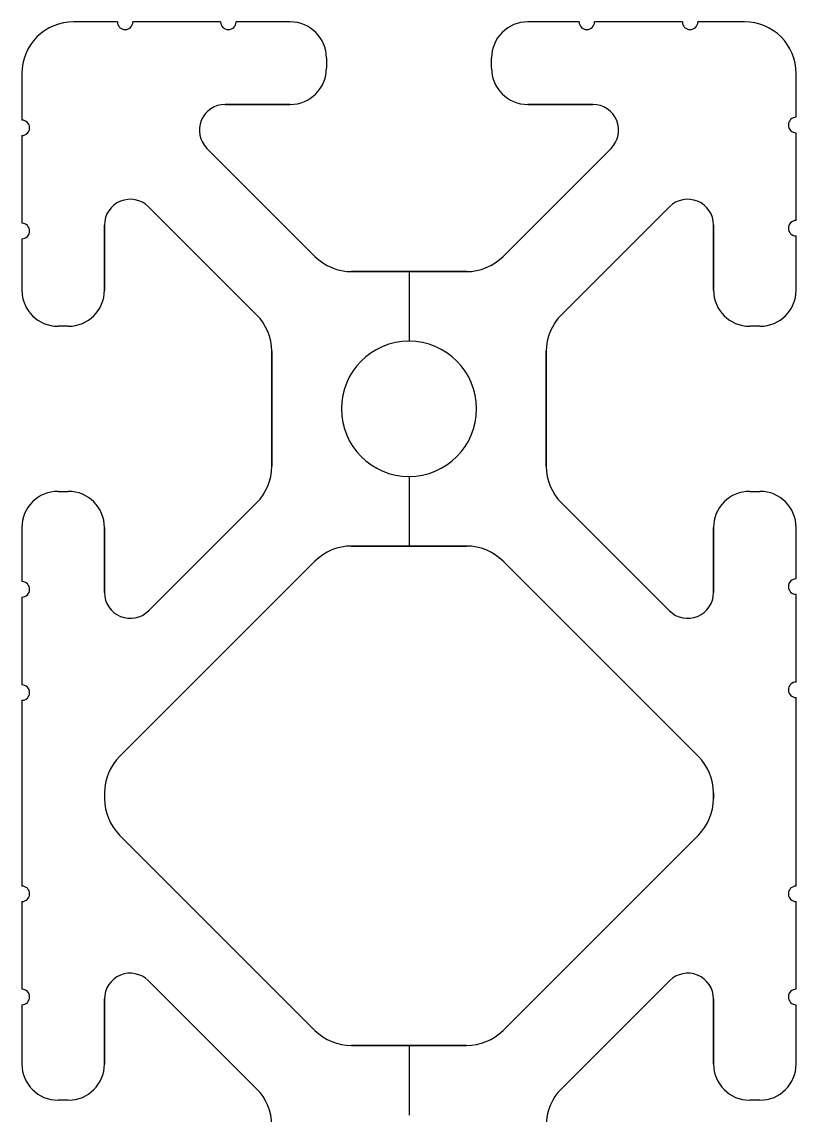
# Model space of a CAD drawing. Extents: x 0 to 165, y -128 to 81.
# Drawn here: x 127 to 165.1, y -61.5 to -7.7 of the extents above; entities that cross this region are included whole.
import ezdxf

# ---------------------------------------------------------------- set-up
doc = ezdxf.new("R2010")
doc.units = 0
doc.header["$LTSCALE"] = 0.03937
doc.header["$MEASUREMENT"] = 0
doc.layers.add('LAYER_0', color=1, linetype='CONTINUOUS')
doc.layers.add('LAYER_1', color=5, linetype='CONTINUOUS')

# ---------------------------------------------------------------- blocks, each defined once
blk = doc.blocks.new('8020_1545_DUP4LENGTH')
at = {"layer": 'LAYER_1', "color": 255}
for p, q in [((127, 0, 18.299), (127, 50.8, 18.299)), ((127, 50.8, 17.537), (127, 0, 17.537)), ((127, 0, 23.379), (127, 50.8, 23.379)), ((127, 50.8, 22.617), (127, 0, 22.617)), ((127, 0, 41.021), (127, 50.8, 41.021)), ((127, 50.8, 40.259), (127, 0, 40.259)), ((127, 0, 46.101), (127, 50.8, 46.101)), ((127, 50.8, 45.339), (127, 0, 45.339)), ((127, 50.8, 55.245), (127, 0, 55.245)), ((127, 0, 56.007), (127, 50.8, 56.007)), ((127, 50.8, 60.325), (127, 0, 60.325)), ((127, 0, 61.087), (127, 50.8, 61.087)), ((127, 50.8, 15.24), (127, 50.8, 17.537)), ((127, 50.8, 18.299), (127, 50.8, 22.617)), ((127, 50.8, 23.379), (127, 50.8, 25.908)), ((127, 50.8, 37.592), (127, 50.8, 40.259)), ((127, 50.8, 41.021), (127, 50.8, 45.339)), ((127, 50.8, 46.101), (127, 50.8, 55.245)), ((127, 50.8, 56.007), (127, 50.8, 60.325)), ((127, 50.8, 61.087), (127, 50.8, 64.008)), ((127, 0, 15.24), (127, 50.8, 15.24)), ((127, 0, 25.908), (127, 50.8, 25.908)), ((127, 0, 37.592), (127, 50.8, 37.592)), ((127, 0, 64.008), (127, 50.8, 64.008)), ((127, 0, 16.389), (127, 50.8, 16.389)), ((127, 0, 20.458), (127, 50.8, 20.458)), ((127, 0, 24.644), (127, 50.8, 24.644)), ((127, 0, 38.925), (127, 50.8, 38.925)), ((127, 0, 43.18), (127, 50.8, 43.18)), ((127, 0, 50.673), (127, 50.8, 50.673)), ((127, 0, 58.166), (127, 50.8, 58.166)), ((127, 0, 62.548), (127, 50.8, 62.548)), ((127.381, 0, 17.918), (127.381, 50.8, 17.918)), ((127.381, 0, 22.998), (127.381, 50.8, 22.998)), ((127.381, 0, 40.64), (127.381, 50.8, 40.64)), ((127.381, 0, 45.72), (127.381, 50.8, 45.72)), ((127.381, 0, 55.626), (127.381, 50.8, 55.626)), ((127.381, 0, 60.706), (127.381, 50.8, 60.706)), ((127.521, 0, 27.165), (127.521, 50.8, 27.165)), ((127.521, 50.8, 36.335), (127.521, 0, 36.335)), ((127.521, 0, 65.265), (127.521, 50.8, 65.265)), ((127.744, 50.8, 13.444), (127.744, 0, 13.444)), ((128.778, 50.8, 27.686), (128.778, 0, 27.686)), ((129.286, 50.8, 27.686), (128.778, 50.8, 27.686)), ((128.778, 0, 35.814), (128.778, 50.8, 35.814)), ((128.778, 50.8, 35.814), (129.286, 50.8, 35.814)), ((128.778, 50.8, 65.786), (128.778, 0, 65.786)), ((129.286, 50.8, 65.786), (128.778, 50.8, 65.786)), ((129.032, 0, 27.686), (129.032, 50.8, 27.686)), ((129.032, 0, 35.814), (129.032, 50.8, 35.814)), ((129.032, 0, 65.786), (129.032, 50.8, 65.786)), ((129.286, 0, 27.686), (129.286, 50.8, 27.686)), ((129.286, 50.8, 35.814), (129.286, 0, 35.814)), ((129.286, 0, 65.786), (129.286, 50.8, 65.786)), ((131.699, 50.8, 12.7), (129.54, 50.8, 12.7)), ((129.54, 0, 12.7), (129.54, 50.8, 12.7)), ((130.543, 0, 27.165), (130.543, 50.8, 27.165)), ((130.543, 0, 36.335), (130.543, 50.8, 36.335)), ((130.543, 0, 65.265), (130.543, 50.8, 65.265)), ((130.619, 0, 12.7), (130.619, 50.8, 12.7)), ((131.064, 0, 50.662), (131.064, 50.8, 50.662)), ((131.064, 50.8, 50.662), (131.064, 50.8, 50.938)), ((131.064, 50.8, 50.938), (131.064, 0, 50.938)), ((131.064, 50.8, 25.908), (131.064, 50.8, 22.704)), ((131.064, 50.8, 40.796), (131.064, 50.8, 37.592)), ((131.064, 50.8, 64.008), (131.064, 50.8, 60.804)), ((131.064, 0, 25.908), (131.064, 50.8, 25.908)), ((131.064, 0, 22.704), (131.064, 50.8, 22.704)), ((131.064, 0, 40.796), (131.064, 50.8, 40.796)), ((131.064, 0, 37.592), (131.064, 50.8, 37.592)), ((131.064, 0, 64.008), (131.064, 50.8, 64.008)), ((131.064, 0, 60.804), (131.064, 50.8, 60.804)), ((131.064, 0, 50.8), (131.064, 50.8, 50.8)), ((131.064, 0, 24.306), (131.064, 50.8, 24.306)), ((131.064, 0, 39.194), (131.064, 50.8, 39.194)), ((131.064, 0, 62.406), (131.064, 50.8, 62.406)), ((131.257, 50.8, 51.91), (131.257, 0, 51.91)), ((131.257, 50.8, 49.69), (131.257, 0, 49.69)), ((131.278, 50.8, 21.998), (131.278, 0, 21.998)), ((131.278, 50.8, 60.098), (131.278, 0, 60.098)), ((131.699, 0, 12.7), (131.699, 50.8, 12.7)), ((141.423, 50.8, 62.35), (131.808, 50.8, 52.734)), ((131.808, 50.8, 48.866), (141.423, 50.8, 39.25)), ((131.808, 0, 52.734), (131.808, 50.8, 52.734)), ((131.808, 0, 48.866), (131.808, 50.8, 48.866)), ((131.811, 0, 12.969), (131.811, 50.8, 12.969)), ((131.848, 50.8, 59.63), (131.848, 0, 59.63)), ((131.848, 50.8, 21.53), (131.848, 0, 21.53)), ((131.848, 50.8, 41.97), (131.848, 0, 41.97)), ((132.08, 0, 13.081), (132.08, 50.8, 13.081)), ((132.349, 0, 12.969), (132.349, 50.8, 12.969)), ((132.461, 50.8, 12.7), (132.461, 0, 12.7)), ((136.779, 50.8, 12.7), (132.461, 50.8, 12.7)), ((132.582, 50.8, 59.558), (132.582, 0, 59.558)), ((132.582, 50.8, 21.458), (132.582, 0, 21.458)), ((133.232, 0, 59.906), (133.232, 50.8, 59.906)), ((133.232, 0, 21.806), (133.232, 50.8, 21.806)), ((133.232, 50.8, 21.806), (138.55, 50.8, 27.123)), ((138.55, 50.8, 36.377), (133.232, 50.8, 41.694)), ((133.232, 50.8, 59.906), (138.55, 50.8, 65.223)), ((133.232, 0, 41.694), (133.232, 50.8, 41.694)), ((134.62, 0, 12.7), (134.62, 50.8, 12.7)), ((135.758, 50.8, 18.282), (135.758, 0, 18.282)), ((135.83, 50.8, 17.548), (135.83, 0, 17.548)), ((135.891, 0, 24.465), (135.891, 50.8, 24.465)), ((135.891, 0, 39.035), (135.891, 50.8, 39.035)), ((135.891, 0, 62.565), (135.891, 50.8, 62.565)), ((141.423, 50.8, 24.25), (136.106, 50.8, 18.932)), ((136.106, 0, 18.932), (136.106, 50.8, 18.932)), ((136.298, 50.8, 16.978), (136.298, 0, 16.978)), ((136.616, 0, 57.542), (136.616, 50.8, 57.542)), ((136.616, 0, 44.058), (136.616, 50.8, 44.058)), ((136.779, 0, 12.7), (136.779, 50.8, 12.7)), ((136.891, 0, 12.969), (136.891, 50.8, 12.969)), ((137.004, 0, 16.764), (137.004, 50.8, 16.764)), ((137.004, 50.8, 16.764), (140.208, 50.8, 16.764)), ((137.16, 0, 13.081), (137.16, 50.8, 13.081)), ((137.429, 0, 12.969), (137.429, 50.8, 12.969)), ((137.541, 50.8, 12.7), (137.541, 0, 12.7)), ((140.208, 50.8, 12.7), (137.541, 50.8, 12.7)), ((138.55, 0, 27.123), (138.55, 50.8, 27.123)), ((138.55, 0, 36.377), (138.55, 50.8, 36.377)), ((138.55, 0, 65.223), (138.55, 50.8, 65.223)), ((138.606, 0, 16.764), (138.606, 50.8, 16.764)), ((138.765, 0, 21.591), (138.765, 50.8, 21.591)), ((138.875, 0, 12.7), (138.875, 50.8, 12.7)), ((139.1, 50.8, 27.947), (139.1, 0, 27.947)), ((139.1, 50.8, 35.553), (139.1, 0, 35.553)), ((139.1, 50.8, 66.047), (139.1, 0, 66.047)), ((139.294, 50.8, 28.919), (139.294, 50.8, 34.581)), ((139.294, 0, 28.919), (139.294, 50.8, 28.919)), ((139.294, 0, 34.581), (139.294, 50.8, 34.581)), ((139.294, 0, 31.75), (139.294, 50.8, 31.75)), ((140.208, 0, 16.764), (140.208, 50.8, 16.764)), ((140.208, 0, 12.7), (140.208, 50.8, 12.7)), ((141.423, 0, 24.25), (141.423, 50.8, 24.25)), ((141.423, 0, 62.35), (141.423, 50.8, 62.35)), ((141.423, 0, 39.25), (141.423, 50.8, 39.25)), ((141.465, 0, 16.243), (141.465, 50.8, 16.243)), ((141.465, 50.8, 13.221), (141.465, 0, 13.221)), ((141.986, 0, 14.478), (141.986, 50.8, 14.478)), ((141.986, 50.8, 14.478), (141.986, 50.8, 14.986)), ((141.986, 50.8, 14.986), (141.986, 0, 14.986)), ((141.986, 0, 14.732), (141.986, 50.8, 14.732)), ((142.247, 50.8, 24.8), (142.247, 0, 24.8)), ((142.247, 50.8, 62.9), (142.247, 0, 62.9)), ((142.247, 50.8, 38.7), (142.247, 0, 38.7)), ((142.723, 50.8, 31.75), (142.723, 0, 31.75)), ((148.881, 50.8, 24.994), (143.219, 50.8, 24.994)), ((148.881, 50.8, 63.094), (143.219, 50.8, 63.094)), ((143.219, 50.8, 38.506), (148.881, 50.8, 38.506)), ((143.219, 0, 24.994), (143.219, 50.8, 24.994)), ((143.219, 0, 63.094), (143.219, 50.8, 63.094)), ((143.219, 0, 38.506), (143.219, 50.8, 38.506)), ((146.05, 50.8, 35.077), (146.05, 0, 35.077)), ((146.05, 50.8, 28.423), (146.05, 0, 28.423)), ((146.05, 50.8, 24.994), (146.05, 50.8, 28.423)), ((146.05, 50.8, 35.077), (146.05, 50.8, 38.506)), ((146.05, 50.8, 63.094), (146.05, 50.8, 66.523)), ((146.05, 0, 24.994), (146.05, 50.8, 24.994)), ((146.05, 0, 63.094), (146.05, 50.8, 63.094)), ((146.05, 0, 38.506), (146.05, 50.8, 38.506)), ((148.881, 0, 24.994), (148.881, 50.8, 24.994)), ((148.881, 0, 63.094), (148.881, 50.8, 63.094)), ((148.881, 0, 38.506), (148.881, 50.8, 38.506)), ((149.377, 50.8, 31.75), (149.377, 0, 31.75)), ((149.853, 50.8, 24.8), (149.853, 0, 24.8)), ((149.853, 50.8, 62.9), (149.853, 0, 62.9)), ((149.853, 50.8, 38.7), (149.853, 0, 38.7)), ((150.114, 50.8, 14.478), (150.114, 0, 14.478)), ((150.114, 0, 14.986), (150.114, 50.8, 14.986)), ((150.114, 50.8, 14.986), (150.114, 50.8, 14.478)), ((150.114, 0, 14.732), (150.114, 50.8, 14.732)), ((150.635, 0, 13.221), (150.635, 50.8, 13.221)), ((150.635, 0, 16.243), (150.635, 50.8, 16.243)), ((155.994, 50.8, 18.932), (150.677, 50.8, 24.25)), ((150.677, 50.8, 39.25), (160.292, 50.8, 48.866)), ((160.292, 50.8, 52.734), (150.677, 50.8, 62.35)), ((150.677, 0, 24.25), (150.677, 50.8, 24.25)), ((150.677, 0, 62.35), (150.677, 50.8, 62.35)), ((150.677, 0, 39.25), (150.677, 50.8, 39.25)), ((154.421, 50.8, 12.7), (151.892, 50.8, 12.7)), ((151.892, 50.8, 16.764), (155.096, 50.8, 16.764)), ((151.892, 0, 12.7), (151.892, 50.8, 12.7)), ((151.892, 0, 16.764), (151.892, 50.8, 16.764)), ((152.806, 50.8, 34.581), (152.806, 50.8, 28.919)), ((152.806, 0, 34.581), (152.806, 50.8, 34.581)), ((152.806, 0, 28.919), (152.806, 50.8, 28.919)), ((152.806, 0, 31.75), (152.806, 50.8, 31.75)), ((153, 50.8, 35.553), (153, 0, 35.553)), ((153, 50.8, 27.947), (153, 0, 27.947)), ((153, 50.8, 66.047), (153, 0, 66.047)), ((153.156, 0, 12.7), (153.156, 50.8, 12.7)), ((153.335, 0, 21.591), (153.335, 50.8, 21.591)), ((153.494, 0, 16.764), (153.494, 50.8, 16.764)), ((158.868, 50.8, 41.694), (153.55, 50.8, 36.377)), ((153.55, 50.8, 27.123), (158.868, 50.8, 21.806)), ((153.55, 50.8, 65.223), (158.868, 50.8, 59.906)), ((153.55, 0, 36.377), (153.55, 50.8, 36.377)), ((153.55, 0, 27.123), (153.55, 50.8, 27.123)), ((153.55, 0, 65.223), (153.55, 50.8, 65.223)), ((154.421, 0, 12.7), (154.421, 50.8, 12.7)), ((154.532, 0, 12.969), (154.532, 50.8, 12.969)), ((154.802, 0, 13.081), (154.802, 50.8, 13.081)), ((155.071, 0, 12.969), (155.071, 50.8, 12.969)), ((155.096, 0, 16.764), (155.096, 50.8, 16.764)), ((155.183, 50.8, 12.7), (155.183, 0, 12.7)), ((159.501, 50.8, 12.7), (155.183, 50.8, 12.7)), ((155.484, 0, 57.542), (155.484, 50.8, 57.542)), ((155.484, 0, 44.058), (155.484, 50.8, 44.058)), ((155.994, 0, 18.932), (155.994, 50.8, 18.932)), ((156.209, 0, 39.035), (156.209, 50.8, 39.035)), ((156.209, 0, 24.465), (156.209, 50.8, 24.465)), ((156.209, 0, 62.565), (156.209, 50.8, 62.565)), ((156.27, 50.8, 17.548), (156.27, 0, 17.548)), ((157.342, 0, 12.7), (157.342, 50.8, 12.7)), ((158.868, 0, 41.694), (158.868, 50.8, 41.694)), ((158.868, 0, 21.806), (158.868, 50.8, 21.806)), ((158.868, 0, 59.906), (158.868, 50.8, 59.906)), ((159.501, 0, 12.7), (159.501, 50.8, 12.7)), ((159.518, 50.8, 21.458), (159.518, 0, 21.458)), ((159.518, 50.8, 59.558), (159.518, 0, 59.558)), ((159.612, 0, 12.969), (159.612, 50.8, 12.969)), ((159.882, 0, 13.081), (159.882, 50.8, 13.081)), ((160.151, 0, 12.969), (160.151, 50.8, 12.969)), ((160.252, 50.8, 59.63), (160.252, 0, 59.63)), ((160.252, 50.8, 21.53), (160.252, 0, 21.53)), ((160.252, 50.8, 41.97), (160.252, 0, 41.97)), ((160.263, 50.8, 12.7), (160.263, 0, 12.7)), ((162.56, 50.8, 12.7), (160.263, 50.8, 12.7)), ((160.292, 0, 52.734), (160.292, 50.8, 52.734)), ((160.292, 0, 48.866), (160.292, 50.8, 48.866)), ((160.822, 50.8, 60.098), (160.822, 0, 60.098)), ((160.822, 50.8, 21.998), (160.822, 0, 21.998)), ((160.843, 50.8, 51.91), (160.843, 0, 51.91)), ((160.843, 50.8, 49.69), (160.843, 0, 49.69)), ((161.036, 0, 60.804), (161.036, 50.8, 60.804)), ((161.036, 0, 22.704), (161.036, 50.8, 22.704)), ((161.036, 50.8, 37.592), (161.036, 50.8, 40.796)), ((161.036, 50.8, 22.704), (161.036, 50.8, 25.908)), ((161.036, 50.8, 60.804), (161.036, 50.8, 64.008)), ((161.036, 50.8, 50.662), (161.036, 50.8, 50.938)), ((161.036, 50.8, 50.662), (161.036, 0, 50.662)), ((161.036, 0, 50.938), (161.036, 50.8, 50.938)), ((161.036, 0, 37.592), (161.036, 50.8, 37.592)), ((161.036, 0, 40.796), (161.036, 50.8, 40.796)), ((161.036, 0, 25.908), (161.036, 50.8, 25.908)), ((161.036, 0, 64.008), (161.036, 50.8, 64.008)), ((161.036, 0, 50.8), (161.036, 50.8, 50.8)), ((161.036, 0, 39.194), (161.036, 50.8, 39.194)), ((161.036, 0, 24.306), (161.036, 50.8, 24.306)), ((161.036, 0, 62.406), (161.036, 50.8, 62.406)), ((161.411, 0, 12.7), (161.411, 50.8, 12.7)), ((161.557, 0, 36.335), (161.557, 50.8, 36.335)), ((161.557, 0, 27.165), (161.557, 50.8, 27.165)), ((161.557, 0, 65.265), (161.557, 50.8, 65.265)), ((162.56, 0, 12.7), (162.56, 50.8, 12.7)), ((162.814, 0, 35.814), (162.814, 50.8, 35.814)), ((162.814, 50.8, 35.814), (163.322, 50.8, 35.814)), ((163.322, 50.8, 27.686), (162.814, 50.8, 27.686)), ((162.814, 50.8, 27.686), (162.814, 0, 27.686)), ((163.322, 50.8, 65.786), (162.814, 50.8, 65.786)), ((162.814, 50.8, 65.786), (162.814, 0, 65.786)), ((163.068, 0, 35.814), (163.068, 50.8, 35.814)), ((163.068, 0, 27.686), (163.068, 50.8, 27.686)), ((163.068, 0, 65.786), (163.068, 50.8, 65.786)), ((163.322, 50.8, 35.814), (163.322, 0, 35.814)), ((163.322, 0, 27.686), (163.322, 50.8, 27.686)), ((163.322, 0, 65.786), (163.322, 50.8, 65.786)), ((164.356, 50.8, 13.444), (164.356, 0, 13.444)), ((164.579, 0, 36.335), (164.579, 50.8, 36.335)), ((164.579, 50.8, 27.165), (164.579, 0, 27.165)), ((164.579, 50.8, 65.265), (164.579, 0, 65.265)), ((164.719, 0, 55.626), (164.719, 50.8, 55.626)), ((164.719, 0, 45.582), (164.719, 50.8, 45.582)), ((164.719, 0, 40.502), (164.719, 50.8, 40.502)), ((164.719, 0, 22.86), (164.719, 50.8, 22.86)), ((164.719, 0, 17.78), (164.719, 50.8, 17.78)), ((164.719, 0, 60.706), (164.719, 50.8, 60.706)), ((165.1, 0, 55.245), (165.1, 50.8, 55.245)), ((165.1, 50.8, 56.007), (165.1, 0, 56.007)), ((165.1, 0, 45.201), (165.1, 50.8, 45.201)), ((165.1, 50.8, 45.963), (165.1, 0, 45.963)), ((165.1, 0, 40.121), (165.1, 50.8, 40.121)), ((165.1, 50.8, 40.883), (165.1, 0, 40.883)), ((165.1, 0, 22.479), (165.1, 50.8, 22.479)), ((165.1, 50.8, 23.241), (165.1, 0, 23.241)), ((165.1, 0, 17.399), (165.1, 50.8, 17.399)), ((165.1, 50.8, 18.161), (165.1, 0, 18.161)), ((165.1, 0, 60.325), (165.1, 50.8, 60.325)), ((165.1, 50.8, 61.087), (165.1, 0, 61.087)), ((165.1, 50.8, 55.245), (165.1, 50.8, 45.963)), ((165.1, 50.8, 45.201), (165.1, 50.8, 40.883)), ((165.1, 50.8, 40.121), (165.1, 50.8, 37.592)), ((165.1, 50.8, 25.908), (165.1, 50.8, 23.241)), ((165.1, 50.8, 22.479), (165.1, 50.8, 18.161)), ((165.1, 50.8, 17.399), (165.1, 50.8, 15.24)), ((165.1, 50.8, 64.008), (165.1, 50.8, 61.087)), ((165.1, 50.8, 60.325), (165.1, 50.8, 56.007)), ((165.1, 0, 37.592), (165.1, 50.8, 37.592)), ((165.1, 0, 25.908), (165.1, 50.8, 25.908)), ((165.1, 0, 15.24), (165.1, 50.8, 15.24)), ((165.1, 0, 64.008), (165.1, 50.8, 64.008)), ((165.1, 0, 58.166), (165.1, 50.8, 58.166)), ((165.1, 0, 50.604), (165.1, 50.8, 50.604)), ((165.1, 0, 43.042), (165.1, 50.8, 43.042)), ((165.1, 0, 38.856), (165.1, 50.8, 38.856)), ((165.1, 0, 24.575), (165.1, 50.8, 24.575)), ((165.1, 0, 20.32), (165.1, 50.8, 20.32)), ((165.1, 0, 16.32), (165.1, 50.8, 16.32)), ((165.1, 0, 62.548), (165.1, 50.8, 62.548)), ((127, 25.4, 15.24), (127, 25.4, 17.537)), ((127, 25.4, 18.299), (127, 25.4, 22.617)), ((127, 25.4, 23.379), (127, 25.4, 25.908)), ((127, 25.4, 37.592), (127, 25.4, 40.259)), ((127, 25.4, 41.021), (127, 25.4, 45.339)), ((127, 25.4, 46.101), (127, 25.4, 55.245)), ((127, 25.4, 56.007), (127, 25.4, 60.325)), ((127, 25.4, 61.087), (127, 25.4, 64.008)), ((129.286, 25.4, 27.686), (128.778, 25.4, 27.686)), ((128.778, 25.4, 35.814), (129.286, 25.4, 35.814)), ((129.286, 25.4, 65.786), (128.778, 25.4, 65.786)), ((131.699, 25.4, 12.7), (129.54, 25.4, 12.7)), ((131.064, 25.4, 50.662), (131.064, 25.4, 50.938)), ((131.064, 25.4, 22.704), (131.064, 25.4, 25.908)), ((131.064, 25.4, 37.592), (131.064, 25.4, 40.796)), ((131.064, 25.4, 60.804), (131.064, 25.4, 64.008)), ((131.808, 25.4, 52.734), (141.423, 25.4, 62.35)), ((141.423, 25.4, 39.25), (131.808, 25.4, 48.866)), ((136.779, 25.4, 12.7), (132.461, 25.4, 12.7)), ((138.55, 25.4, 27.123), (133.232, 25.4, 21.806)), ((133.232, 25.4, 41.694), (138.55, 25.4, 36.377)), ((138.55, 25.4, 65.223), (133.232, 25.4, 59.906)), ((136.106, 25.4, 18.932), (141.423, 25.4, 24.25)), ((140.208, 25.4, 16.764), (137.004, 25.4, 16.764)), ((140.208, 25.4, 12.7), (137.541, 25.4, 12.7)), ((139.294, 25.4, 34.581), (139.294, 25.4, 28.919)), ((141.986, 25.4, 14.478), (141.986, 25.4, 14.986)), ((143.219, 25.4, 24.994), (148.881, 25.4, 24.994)), ((143.219, 25.4, 63.094), (148.881, 25.4, 63.094)), ((148.881, 25.4, 38.506), (143.219, 25.4, 38.506)), ((150.114, 25.4, 14.986), (150.114, 25.4, 14.478)), ((150.677, 25.4, 24.25), (155.994, 25.4, 18.932)), ((150.677, 25.4, 62.35), (160.292, 25.4, 52.734)), ((160.292, 25.4, 48.866), (150.677, 25.4, 39.25)), ((154.421, 25.4, 12.7), (151.892, 25.4, 12.7)), ((155.096, 25.4, 16.764), (151.892, 25.4, 16.764)), ((152.806, 25.4, 28.919), (152.806, 25.4, 34.581)), ((153.55, 25.4, 36.377), (158.868, 25.4, 41.694)), ((158.868, 25.4, 21.806), (153.55, 25.4, 27.123)), ((158.868, 25.4, 59.906), (153.55, 25.4, 65.223)), ((159.501, 25.4, 12.7), (155.183, 25.4, 12.7)), ((162.56, 25.4, 12.7), (160.263, 25.4, 12.7)), ((161.036, 25.4, 50.938), (161.036, 25.4, 50.662)), ((161.036, 25.4, 40.796), (161.036, 25.4, 37.592)), ((161.036, 25.4, 25.908), (161.036, 25.4, 22.704)), ((161.036, 25.4, 64.008), (161.036, 25.4, 60.804)), ((162.814, 25.4, 35.814), (163.322, 25.4, 35.814)), ((163.322, 25.4, 27.686), (162.814, 25.4, 27.686)), ((163.322, 25.4, 65.786), (162.814, 25.4, 65.786)), ((165.1, 25.4, 60.325), (165.1, 25.4, 56.007)), ((165.1, 25.4, 55.245), (165.1, 25.4, 45.963)), ((165.1, 25.4, 45.201), (165.1, 25.4, 40.883)), ((165.1, 25.4, 40.121), (165.1, 25.4, 37.592)), ((165.1, 25.4, 25.908), (165.1, 25.4, 23.241)), ((165.1, 25.4, 22.479), (165.1, 25.4, 18.161)), ((165.1, 25.4, 17.399), (165.1, 25.4, 15.24)), ((165.1, 25.4, 64.008), (165.1, 25.4, 61.087)), ((127, 0, 15.24), (127, 0, 17.537)), ((127, 0, 18.299), (127, 0, 22.617)), ((129.286, 0, 27.686), (128.778, 0, 27.686)), ((128.778, 0, 35.814), (129.286, 0, 35.814)), ((129.286, 0, 65.786), (128.778, 0, 65.786)), ((131.064, 0, 50.662), (131.064, 0, 50.938)), ((131.064, 0, 25.908), (131.064, 0, 22.704)), ((131.064, 0, 40.796), (131.064, 0, 37.592)), ((131.064, 0, 64.008), (131.064, 0, 60.804)), ((141.423, 0, 62.35), (131.808, 0, 52.734)), ((131.808, 0, 48.866), (141.423, 0, 39.25)), ((136.779, 0, 12.7), (132.461, 0, 12.7)), ((133.232, 0, 21.806), (138.55, 0, 27.123)), ((133.232, 0, 59.906), (138.55, 0, 65.223)), ((141.423, 0, 24.25), (136.106, 0, 18.932)), ((137.004, 0, 16.764), (140.208, 0, 16.764)), ((140.208, 0, 12.7), (137.541, 0, 12.7)), ((139.294, 0, 28.919), (139.294, 0, 34.581)), ((141.986, 0, 14.478), (141.986, 0, 14.986)), ((148.881, 0, 24.994), (143.219, 0, 24.994)), ((148.881, 0, 63.094), (143.219, 0, 63.094)), ((143.219, 0, 38.506), (148.881, 0, 38.506)), ((146.05, 0, 24.994), (146.05, 0, 28.423)), ((146.05, 0, 35.077), (146.05, 0, 38.506)), ((146.05, 0, 63.094), (146.05, 0, 66.523)), ((150.114, 0, 14.986), (150.114, 0, 14.478)), ((155.994, 0, 18.932), (150.677, 0, 24.25)), ((160.292, 0, 52.734), (150.677, 0, 62.35)), ((150.677, 0, 39.25), (160.292, 0, 48.866)), ((154.421, 0, 12.7), (151.892, 0, 12.7)), ((151.892, 0, 16.764), (155.096, 0, 16.764)), ((152.806, 0, 34.581), (152.806, 0, 28.919)), ((158.868, 0, 41.694), (153.55, 0, 36.377)), ((153.55, 0, 27.123), (158.868, 0, 21.806)), ((153.55, 0, 65.223), (158.868, 0, 59.906)), ((159.501, 0, 12.7), (155.183, 0, 12.7)), ((162.56, 0, 12.7), (160.263, 0, 12.7)), ((161.036, 0, 50.938), (161.036, 0, 50.662)), ((161.036, 0, 37.592), (161.036, 0, 40.796)), ((161.036, 0, 22.704), (161.036, 0, 25.908)), ((161.036, 0, 60.804), (161.036, 0, 64.008)), ((162.814, 0, 35.814), (163.322, 0, 35.814)), ((163.322, 0, 27.686), (162.814, 0, 27.686)), ((163.322, 0, 65.786), (162.814, 0, 65.786)), ((165.1, 0, 55.245), (165.1, 0, 45.963)), ((165.1, 0, 17.399), (165.1, 0, 15.24)), ((127, 0, 23.379), (127, 0, 25.908)), ((127, 0, 37.592), (127, 0, 40.259)), ((127, 0, 41.021), (127, 0, 45.339)), ((127, 0, 46.101), (127, 0, 55.245)), ((127, 0, 56.007), (127, 0, 60.325)), ((127, 0, 61.087), (127, 0, 64.008)), ((131.699, 0, 12.7), (129.54, 0, 12.7)), ((138.55, 0, 36.377), (133.232, 0, 41.694)), ((165.1, 0, 60.325), (165.1, 0, 56.007)), ((165.1, 0, 45.201), (165.1, 0, 40.883)), ((165.1, 0, 40.121), (165.1, 0, 37.592)), ((165.1, 0, 25.908), (165.1, 0, 23.241)), ((165.1, 0, 22.479), (165.1, 0, 18.161)), ((165.1, 0, 64.008), (165.1, 0, 61.087))]:
    blk.add_line(p, q, dxfattribs=at)
at = {"layer": 'LAYER_1', "color": 255, "extrusion": (0, 1, 0)}
for centre, radius, start, end in [((-127, 17.918, 50.8), 0.381, 90, 270), ((-127, 22.998, 50.8), 0.381, 90, 270), ((-127, 40.64, 50.8), 0.381, 90, 270), ((-127, 45.72, 50.8), 0.381, 90, 270), ((-127, 55.626, 50.8), 0.381, 90, 270), ((-127, 60.706, 50.8), 0.381, 90, 270), ((-129.54, 15.24, 50.8), 2.54, 270, 0), ((-128.778, 25.908, 50.8), 1.778, 0, 90), ((-128.778, 37.592, 50.8), 1.778, 270, 0), ((-128.778, 64.008, 50.8), 1.778, 0, 90), ((-129.286, 25.908, 50.8), 1.778, 90, 180), ((-129.286, 37.592, 50.8), 1.778, 180, 270), ((-129.286, 64.008, 50.8), 1.778, 90, 180), ((-132.334, 40.796, 50.8), 1.27, 360, 135), ((-132.334, 60.804, 50.8), 1.27, 292.5, 360), ((-133.604, 50.938, 50.8), 2.54, 0, 45), ((-133.604, 50.662, 50.8), 2.54, 315, 0), ((-132.08, 12.7, 50.8), 0.381, 360, 90), ((-132.08, 12.7, 50.8), 0.381, 90, 180), ((-137.004, 18.034, 50.8), 1.27, 337.5, 45), ((-137.004, 18.034, 50.8), 1.27, 270, 337.5), ((-137.16, 12.7, 50.8), 0.381, 0, 90), ((-137.16, 12.7, 50.8), 0.381, 90, 180), ((-136.754, 28.919, 50.8), 2.54, 180, 225), ((-136.754, 34.581, 50.8), 2.54, 135, 180), ((-136.754, 67.019, 50.8), 2.54, 180, 225), ((-140.208, 14.986, 50.8), 1.778, 90, 180), ((-143.219, 22.454, 50.8), 2.54, 45, 90), ((-143.219, 60.554, 50.8), 2.54, 45, 90), ((-143.219, 41.046, 50.8), 2.54, 270, 315), ((-146.05, 31.75, 50.8), 3.327, 270, 90), ((-146.05, 31.75, 50.8), 3.327, 90, 270), ((-148.881, 22.454, 50.8), 2.54, 90, 135), ((-148.881, 41.046, 50.8), 2.54, 225, 270), ((-148.881, 60.554, 50.8), 2.54, 90, 135), ((-151.892, 14.478, 50.8), 1.778, 270, 0), ((-151.892, 14.986, 50.8), 1.778, 0, 90), ((-155.346, 34.581, 50.8), 2.54, 0, 45), ((-155.346, 28.919, 50.8), 2.54, 315, 0), ((-155.346, 67.019, 50.8), 2.54, 315, 0), ((-154.802, 12.7, 50.8), 0.381, 0, 90), ((-154.802, 12.7, 50.8), 0.381, 90, 180), ((-155.096, 18.034, 50.8), 1.27, 135, 270), ((-159.766, 40.796, 50.8), 1.27, 45, 180), ((-159.766, 22.704, 50.8), 1.27, 247.5, 315), ((-159.766, 60.804, 50.8), 1.27, 247.5, 315), ((-159.882, 12.7, 50.8), 0.381, 360, 90), ((-159.882, 12.7, 50.8), 0.381, 90, 180), ((-159.766, 60.804, 50.8), 1.27, 180, 247.5), ((-159.766, 22.704, 50.8), 1.27, 180, 247.5), ((-158.496, 50.662, 50.8), 2.54, 180, 225), ((-158.496, 50.938, 50.8), 2.54, 135, 180), ((-162.814, 37.592, 50.8), 1.778, 270, 0), ((-162.814, 25.908, 50.8), 1.778, 360, 90), ((-162.56, 15.24, 50.8), 2.54, 180, 270), ((-163.322, 37.592, 50.8), 1.778, 180, 270), ((-163.322, 25.908, 50.8), 1.778, 90, 180), ((-165.1, 55.626, 50.8), 0.381, 270, 90), ((-165.1, 45.582, 50.8), 0.381, 270, 90), ((-165.1, 40.502, 50.8), 0.381, 270, 90), ((-165.1, 22.86, 50.8), 0.381, 270, 90), ((-165.1, 17.78, 50.8), 0.381, 270, 90), ((-165.1, 60.706, 50.8), 0.381, 270, 90), ((-129.54, 15.24, 25.4), 2.54, 270, 0), ((-128.778, 25.908, 25.4), 1.778, 0, 90), ((-128.778, 64.008, 25.4), 1.778, 0, 90), ((-129.286, 37.592, 25.4), 1.778, 180, 270), ((-133.604, 50.938, 25.4), 2.54, 360, 45), ((-132.334, 60.804, 25.4), 1.27, 225, 292.5), ((-132.334, 22.704, 25.4), 1.27, 225, 292.5), ((-137.004, 18.034, 25.4), 1.27, 270, 337.5), ((-137.16, 12.7, 25.4), 0.381, 360, 90), ((-136.754, 28.919, 25.4), 2.54, 180, 225), ((-140.208, 14.986, 25.4), 1.778, 90, 180), ((-140.208, 14.478, 25.4), 1.778, 180, 270), ((-143.219, 60.554, 25.4), 2.54, 45, 90), ((-143.219, 41.046, 25.4), 2.54, 270, 315), ((-148.881, 60.554, 25.4), 2.54, 90, 135), ((-148.881, 41.046, 25.4), 2.54, 225, 270), ((-151.892, 14.478, 25.4), 1.778, 270, 360), ((-155.346, 34.581, 25.4), 2.54, 0, 45), ((-155.346, 28.919, 25.4), 2.54, 315, 360), ((-155.346, 67.019, 25.4), 2.54, 315, 0), ((-154.802, 12.7, 25.4), 0.381, 0, 90), ((-154.802, 12.7, 25.4), 0.381, 90, 180), ((-155.096, 18.034, 25.4), 1.27, 135, 270), ((-159.766, 22.704, 25.4), 1.27, 247.5, 315), ((-159.766, 60.804, 25.4), 1.27, 247.5, 315), ((-159.882, 12.7, 25.4), 0.381, 0, 90), ((-159.766, 60.804, 25.4), 1.27, 180, 247.5), ((-158.496, 50.938, 25.4), 2.54, 135, 180), ((-158.496, 50.662, 25.4), 2.54, 180, 225), ((-163.322, 25.908, 25.4), 1.778, 90, 180), ((-127, 17.918), 0.381, 90, 270), ((-127, 22.998), 0.381, 90, 270), ((-127, 40.64), 0.381, 90, 270), ((-127, 45.72), 0.381, 90, 270), ((-127, 55.626), 0.381, 90, 270), ((-127, 60.706), 0.381, 90, 270), ((-129.54, 15.24), 2.54, 270, 0), ((-128.778, 25.908), 1.778, 0, 90), ((-128.778, 37.592), 1.778, 270, 0), ((-128.778, 64.008), 1.778, 0, 90), ((-129.286, 25.908), 1.778, 90, 180), ((-129.286, 37.592), 1.778, 180, 270), ((-129.286, 64.008), 1.778, 90, 180), ((-132.334, 22.704), 1.27, 292.5, 360), ((-132.334, 60.804), 1.27, 292.5, 360), ((-133.604, 50.938), 2.54, 0, 45), ((-133.604, 50.662), 2.54, 315, 0), ((-132.08, 12.7), 0.381, 360, 90), ((-132.334, 60.804), 1.27, 225, 292.5), ((-132.334, 22.704), 1.27, 225, 292.5), ((-132.08, 12.7), 0.381, 90, 180), ((-137.004, 18.034), 1.27, 337.5, 45), ((-137.004, 18.034), 1.27, 270, 337.5), ((-137.16, 12.7), 0.381, 0, 90), ((-137.16, 12.7), 0.381, 90, 180), ((-136.754, 28.919), 2.54, 180, 225), ((-136.754, 67.019), 2.54, 180, 225), ((-140.208, 14.986), 1.778, 90, 180), ((-140.208, 14.478), 1.778, 180, 270), ((-143.219, 60.554), 2.54, 45, 90), ((-146.05, 31.75), 3.327, 270, 90), ((-146.05, 31.75), 3.327, 90, 270), ((-148.881, 22.454), 2.54, 90, 135), ((-148.881, 60.554), 2.54, 90, 135), ((-148.881, 41.046), 2.54, 225, 270), ((-151.892, 14.478), 1.778, 270, 360), ((-151.892, 14.986), 1.778, 0, 90), ((-155.346, 28.919), 2.54, 315, 0), ((-154.802, 12.7), 0.381, 360, 90), ((-154.802, 12.7), 0.381, 90, 180), ((-159.766, 22.704), 1.27, 247.5, 315), ((-159.766, 60.804), 1.27, 247.5, 315), ((-159.882, 12.7), 0.381, 360, 90), ((-159.882, 12.7), 0.381, 90, 180), ((-159.766, 60.804), 1.27, 180, 247.5), ((-159.766, 22.704), 1.27, 180, 247.5), ((-158.496, 50.662), 2.54, 180, 225), ((-162.814, 37.592), 1.778, 270, 0), ((-162.814, 25.908), 1.778, 360, 90), ((-162.814, 64.008), 1.778, 360, 90), ((-162.56, 15.24), 2.54, 180, 270), ((-163.322, 37.592), 1.778, 180, 270), ((-163.322, 25.908), 1.778, 90, 180), ((-163.322, 64.008), 1.778, 90, 180), ((-165.1, 55.626), 0.381, 270, 90), ((-165.1, 45.582), 0.381, 270, 90), ((-165.1, 40.502), 0.381, 270, 90), ((-165.1, 22.86), 0.381, 270, 90), ((-165.1, 17.78), 0.381, 270, 90), ((-165.1, 60.706), 0.381, 270, 90)]:
    blk.add_arc(centre, radius, start, end, dxfattribs=at)
at = {"layer": 'LAYER_1', "color": 255, "extrusion": (2.76029e-14, 1, 1.84437e-14)}
for centre in [(-132.334, 22.704, 50.8), (-132.334, 22.704, 25.4)]:
    blk.add_arc(centre, 1.27, 292.5, 360, dxfattribs=at)
at = {"layer": 'LAYER_1', "color": 255, "extrusion": (-6.47656e-15, 1, 3.25598e-14)}
for centre in [(-132.334, 60.804, 50.8), (-132.334, 22.704, 50.8)]:
    blk.add_arc(centre, 1.27, 225, 292.5, dxfattribs=at)
at = {"layer": 'LAYER_1', "color": 255, "extrusion": (-6.82212e-15, 1, 2.82581e-15)}
blk.add_arc((-140.208, 14.478, 50.8), 1.778, 180, 270, dxfattribs=at)
at = {"layer": 'LAYER_1', "color": 255, "extrusion": (6.82212e-15, 1, -2.82581e-15)}
blk.add_arc((-162.814, 64.008, 50.8), 1.778, 360, 90, dxfattribs=at)
at = {"layer": 'LAYER_1', "color": 255, "extrusion": (-6.82212e-15, 1, -2.82581e-15)}
blk.add_arc((-163.322, 64.008, 50.8), 1.778, 90, 180, dxfattribs=at)
at = {"layer": 'LAYER_1', "color": 255, "extrusion": (-9.32471e-15, 1, 0)}
for centre in [(-127, 17.918, 25.4), (-127, 22.998, 25.4), (-127, 40.64, 25.4), (-127, 45.72, 25.4), (-127, 55.626, 25.4), (-127, 60.706, 25.4)]:
    blk.add_arc(centre, 0.381, 90, 270, dxfattribs=at)
at = {"layer": 'LAYER_1', "color": 255, "extrusion": (-4.82396e-15, 1, -4.82396e-15)}
for centre, end in [((-128.778, 37.592, 25.4), 0), ((-162.814, 37.592, 25.4), 360)]:
    blk.add_arc(centre, 1.778, 270, end, dxfattribs=at)
at = {"layer": 'LAYER_1', "color": 255, "extrusion": (4.82396e-15, 1, 4.82396e-15)}
for centre in [(-129.286, 25.908, 25.4), (-129.286, 64.008, 25.4), (-163.322, 64.008, 25.4)]:
    blk.add_arc(centre, 1.778, 90, 180, dxfattribs=at)
at = {"layer": 'LAYER_1', "color": 255, "extrusion": (1.73416e-15, 1, -4.18662e-15)}
blk.add_arc((-132.334, 40.796, 25.4), 1.27, 0, 135, dxfattribs=at)
at = {"layer": 'LAYER_1', "color": 255, "extrusion": (1.38014e-14, 1, 9.22183e-15)}
blk.add_arc((-132.334, 60.804, 25.4), 1.27, 292.5, 360, dxfattribs=at)
at = {"layer": 'LAYER_1', "color": 255, "extrusion": (1.69762e-14, 1, 7.03177e-15)}
blk.add_arc((-133.604, 50.662, 25.4), 2.54, 315, 360, dxfattribs=at)
at = {"layer": 'LAYER_1', "color": 255, "extrusion": (-2.25118e-14, 1, 2.25118e-14)}
blk.add_arc((-132.08, 12.7, 25.4), 0.381, 360, 90, dxfattribs=at)
at = {"layer": 'LAYER_1', "color": 255, "extrusion": (2.25118e-14, 1, 2.25118e-14)}
for centre in [(-132.08, 12.7, 25.4), (-137.16, 12.7, 25.4), (-159.882, 12.7, 25.4)]:
    blk.add_arc(centre, 0.381, 90, 180, dxfattribs=at)
at = {"layer": 'LAYER_1', "color": 255, "extrusion": (-1.62799e-14, 1, 3.23828e-15)}
blk.add_arc((-137.004, 18.034, 25.4), 1.27, 337.5, 45, dxfattribs=at)
at = {"layer": 'LAYER_1', "color": 255, "extrusion": (-1.69762e-14, 1, -7.03177e-15)}
blk.add_arc((-136.754, 34.581, 25.4), 2.54, 135, 180, dxfattribs=at)
at = {"layer": 'LAYER_1', "color": 255, "extrusion": (-1.69762e-14, 1, 7.03177e-15)}
blk.add_arc((-136.754, 67.019, 25.4), 2.54, 180, 225, dxfattribs=at)
at = {"layer": 'LAYER_1', "color": 255, "extrusion": (7.03177e-15, 1, -1.69762e-14)}
blk.add_arc((-143.219, 22.454, 25.4), 2.54, 45, 90, dxfattribs=at)
at = {"layer": 'LAYER_1', "color": 255, "extrusion": (1.06771e-15, 1, 0)}
blk.add_arc((-146.05, 31.75, 25.4), 3.327, 270, 90, dxfattribs=at)
at = {"layer": 'LAYER_1', "color": 255, "extrusion": (-1.06771e-15, 1, 0)}
blk.add_arc((-146.05, 31.75, 25.4), 3.327, 90, 270, dxfattribs=at)
at = {"layer": 'LAYER_1', "color": 255, "extrusion": (-7.03177e-15, 1, -1.69762e-14)}
blk.add_arc((-148.881, 22.454, 25.4), 2.54, 90, 135, dxfattribs=at)
at = {"layer": 'LAYER_1', "color": 255, "extrusion": (-4.82396e-15, 1, 4.82396e-15)}
for centre, start in [((-151.892, 14.986, 25.4), 360), ((-162.814, 25.908, 25.4), 0), ((-162.814, 64.008, 25.4), 0)]:
    blk.add_arc(centre, 1.778, start, 90, dxfattribs=at)
at = {"layer": 'LAYER_1', "color": 255, "extrusion": (3.46831e-15, 1, 8.37325e-15)}
blk.add_arc((-159.766, 40.796, 25.4), 1.27, 45, 180, dxfattribs=at)
at = {"layer": 'LAYER_1', "color": 255, "extrusion": (1.38014e-14, 1, -9.22183e-15)}
blk.add_arc((-159.766, 22.704, 25.4), 1.27, 180, 247.5, dxfattribs=at)
at = {"layer": 'LAYER_1', "color": 255, "extrusion": (3.37678e-15, 1, -3.37678e-15)}
blk.add_arc((-162.56, 15.24, 25.4), 2.54, 180, 270, dxfattribs=at)
at = {"layer": 'LAYER_1', "color": 255, "extrusion": (4.82396e-15, 1, -4.82396e-15)}
blk.add_arc((-163.322, 37.592, 25.4), 1.778, 180, 270, dxfattribs=at)
at = {"layer": 'LAYER_1', "color": 255, "extrusion": (9.32471e-15, 1, 0)}
for centre in [(-165.1, 55.626, 25.4), (-165.1, 45.582, 25.4), (-165.1, 40.502, 25.4), (-165.1, 22.86, 25.4), (-165.1, 17.78, 25.4), (-165.1, 60.706, 25.4)]:
    blk.add_arc(centre, 0.381, 270, 90, dxfattribs=at)
at = {"layer": 'LAYER_1', "color": 255, "extrusion": (1.17549e-15, 1, -7.85435e-16)}
blk.add_arc((-132.334, 40.796), 1.27, 360, 135, dxfattribs=at)
at = {"layer": 'LAYER_1', "color": 255, "extrusion": (-4.76644e-15, 1, -9.48104e-16)}
blk.add_arc((-136.754, 34.581), 2.54, 135, 180, dxfattribs=at)
at = {"layer": 'LAYER_1', "color": 255, "extrusion": (9.48104e-16, 1, -4.76644e-15)}
blk.add_arc((-143.219, 22.454), 2.54, 45, 90, dxfattribs=at)
at = {"layer": 'LAYER_1', "color": 255, "extrusion": (9.48104e-16, 1, 4.76644e-15)}
blk.add_arc((-143.219, 41.046), 2.54, 270, 315, dxfattribs=at)
at = {"layer": 'LAYER_1', "color": 255, "extrusion": (-4.76644e-15, 1, 9.48104e-16)}
blk.add_arc((-155.346, 34.581), 2.54, 0, 45, dxfattribs=at)
at = {"layer": 'LAYER_1', "color": 255, "extrusion": (4.76644e-15, 1, 9.48104e-16)}
for centre, start, end in [((-155.346, 67.019), 315, 0), ((-158.496, 50.938), 135, 180)]:
    blk.add_arc(centre, 2.54, start, end, dxfattribs=at)
at = {"layer": 'LAYER_1', "color": 255, "extrusion": (-7.85435e-16, 1, 1.17549e-15)}
blk.add_arc((-155.096, 18.034), 1.27, 135, 270, dxfattribs=at)
at = {"layer": 'LAYER_1', "color": 255, "extrusion": (1.17549e-15, 1, 7.85435e-16)}
blk.add_arc((-159.766, 40.796), 1.27, 45, 180, dxfattribs=at)

msp = doc.modelspace()

# ---------------------------------------------------------------- block references
at = {"layer": 'LAYER_0', "color": 255, "extrusion": (0, -1, 0)}
msp.add_blockref('8020_1545_DUP4LENGTH', (0, 37, -5), dxfattribs=at)

doc.saveas('drawing.dxf')
